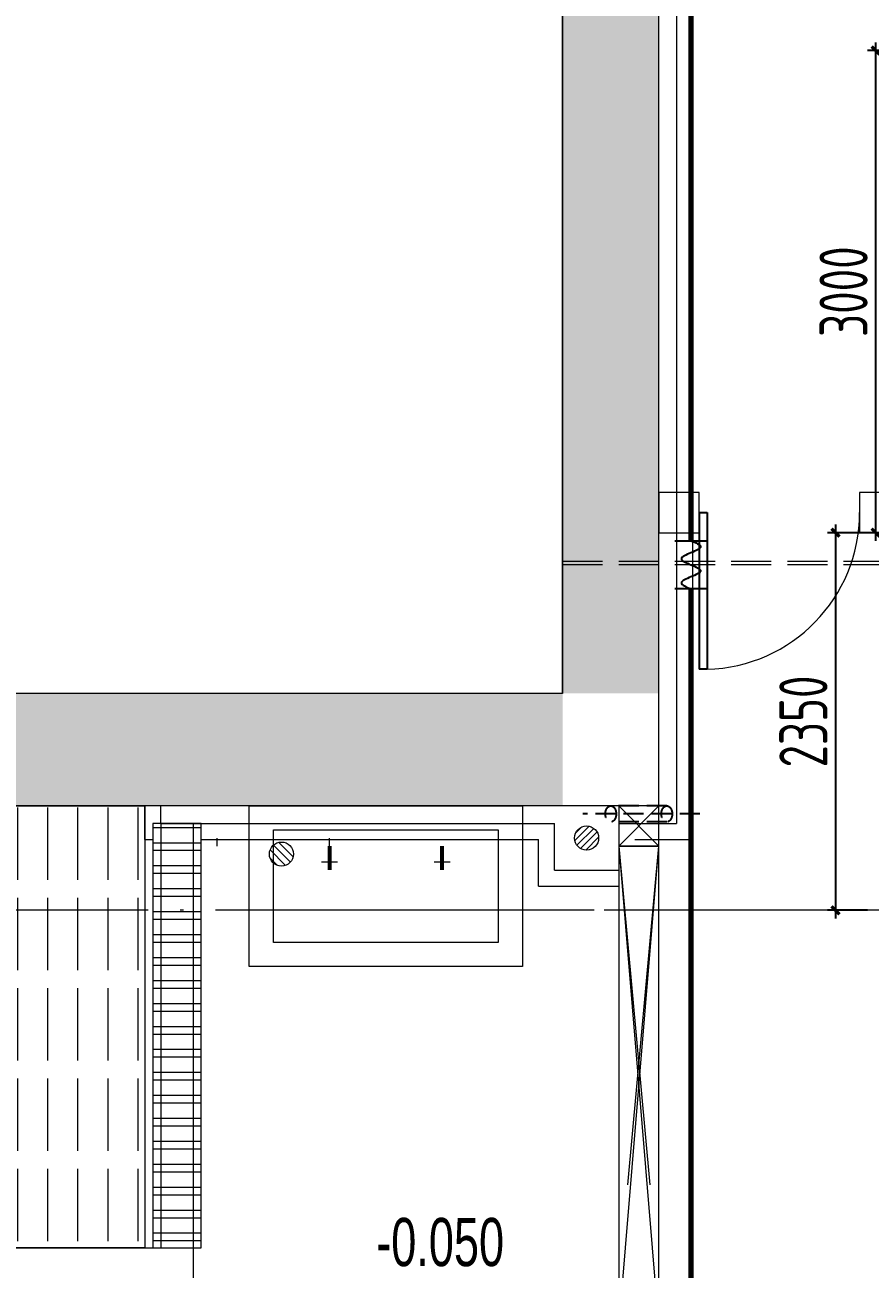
# Model space of a CAD drawing. Extents: x 4 to 13611208, y -605838 to 574722.
# Drawn here: x 13233850 to 13239113, y 202327 to 210070 of the extents above; entities that cross this region are included whole.
import ezdxf

# ---------------------------------------------------------------- set-up
doc = ezdxf.new("R2010")
doc.units = 0
doc.header["$LTSCALE"] = 1000
doc.header["$MEASUREMENT"] = 0
doc.linetypes.add('DASH', pattern=[0.35, 0.25, -0.1])
doc.linetypes.add('DOTE', pattern=[2.4200000000000004, 2, -0.2, 0.02, -0.2])
for name, color, linetype in [('0-变化', 1, 'Continuous'), ('SDF-标注', 7, 'Continuous'), ('VRV-标注', 7, 'Continuous'), ('VRV-管线', 70, 'Continuous')]:
    doc.layers.add(name, color=color, linetype=linetype)
for name, color, linetype, lineweight in [('pipe排水', 8, 'Continuous', 5), ('建筑底图', 8, 'Continuous', 13), ('预埋管', 8, 'Continuous', 5)]:
    doc.layers.add(name, color=color, linetype=linetype, lineweight=lineweight)
doc.styles.add('C', font='HZTXT_E', dxfattribs={"width": 0.7, "bigfont": 'HZTXT'})
doc.styles.add('du', font='gbenor.shx', dxfattribs={"width": 0.8, "bigfont": 'hztxt.shx'})
doc.dimstyles.new('67', dxfattribs={"dimscale": 100, "dimtxt": 3, "dimasz": 0.5, "dimexe": 0.5, "dimexo": 2, "dimgap": 0.5, "dimtad": 2, "dimdec": 0, "dimrnd": 5, "dimzin": 0, "dimdsep": 46, "dimtxsty": 'du', "dimblk": 'ARCHTICK', "dimcen": 0, "dimdle": 0.5, "dimclrd": 256, "dimclre": 256, "dimclrt": 256, "dimazin": 0, "dimtfac": 1, "dimtdec": 0, "dimtix": 1, "dimtmove": 2, "dimatfit": 3, "dimfxl": 100, "dimtolj": 1, "dimtzin": 0, "dimlwd": -1, "dimlwe": -1, "dimarcsym": 0})

# ---------------------------------------------------------------- blocks, each defined once
blk = doc.blocks.new('地漏')
at = {"layer": 'pipe排水'}
h = blk.add_hatch(dxfattribs=at)
h.set_pattern_fill('ANSI31', color=8, scale=25, style=0)
h.set_pattern_definition([(45, (-444803.9495521076, -349136.3974404513), (-28.0633003783411, 28.0633003783411), [])])
h.paths.add_polyline_path([(100, 0, 1), (-100, 0, 1)])
blk.add_circle((0, 0), 100, dxfattribs=at)
blk = doc.blocks.new('A$C00460B6A')
at = {"layer": '预埋管', "linetype": 'DASH', "lineweight": -3, "ltscale": 0.5}
for p, q in [((523.463043898344, 100.0014334181324), (174.7439385093749, 100.0014303093776)), ((523.463043898344, 100.0014334181324), (174.7439385093749, 100.0014303093776)), ((729.1189822256565, 50.00143341813236), (-0.006739586591720581, 50.00143030937761)), ((523.4630443789065, 0.00143341813236475), (174.7439389880747, 0.001430309377610683))]:
    blk.add_line(p, q, dxfattribs=at)
for centre in [(174.7439387496561, 50.00143030937761), (523.4630441386253, 50.00143341813236)]:
    blk.add_ellipse(centre, major_axis=(-2.429254217184632e-07, 49.99999999906868), ratio=0.6701911663388869, start_param=3.141592653510884, end_param=9.42477796069047, dxfattribs=at)
blk = doc.blocks.new('光谷四路给排水孔洞20150518-地漏')
at = {"ltscale": 10}
h = blk.add_hatch(dxfattribs=at)
h.set_pattern_fill('ANSI31', color=256, scale=15, style=0)
h.set_pattern_definition([(45, (-753263.7781220253, -1134969.749456677), (-33.67596045400932, 33.67596045400933), [])])
h.paths.add_polyline_path([(100, 0, 1), (-100, 0, 1)])
blk.add_circle((0, 0), 100)
blk = doc.blocks.new('杨春湖给排水平面图-水嘴')
blk.add_line((50, 99.99999999348074), (-50, 99.99999999348074))
at = {"const_width": 25}
blk.add_lwpolyline([(0, 0), (0, 149.9999999934807)], dxfattribs=at)
blk = doc.blocks.new('_FZH')
blk.add_lwpolyline([(-0.5, -0.5), (0.5, -0.5), (0.5000000000000001, 0.5), (-0.4999999999999999, 0.5)], close=True)
blk = doc.blocks.new('_ArchTick')
at = {"color": 0, "linetype": 'ByBlock', "const_width": 0.4}
blk.add_lwpolyline([(-0.5, -0.5), (0.5, 0.5)], dxfattribs=at)
blk = doc.blocks.new('*D355')
at = {"layer": 'SDF-标注', "transparency": 16777216}
for p, q in [((13239347.36620546, 209909.5166343512), (13239097.37031119, 209909.5166343512)), ((13239147.37031119, 206859.5166343231), (13239147.37031119, 209959.5166343512)), ((13239347.36620546, 206909.5166343231), (13239097.37031119, 206909.5166343231))]:
    blk.add_line(p, q, dxfattribs=at)
at = {"layer": 'SDF-标注', "transparency": 16777216, "xscale": 50, "yscale": 50, "zscale": 50}
for p, rotation in [((13239147.37031119, 209909.5166343512), 90), ((13239147.37031119, 206909.5166343231), 270)]:
    blk.add_blockref('_ArchTick', p, dxfattribs=dict(at, rotation=rotation))
at = {"layer": 'SDF-标注', "transparency": 16777216, "insert": (13238947.37031119, 208409.5166343393), "char_height": 300, "attachment_point": 5, "rotation": 90, "style": 'du'}
blk.add_mtext('\\A1;3000', dxfattribs=at)
blk = doc.blocks.new('*D356')
at = {"layer": 'SDF-标注', "transparency": 16777216}
for p, q in [((13239097.36620501, 206909.5166343102), (13238847.37031074, 206909.5166343102)), ((13238897.37031074, 206959.5166343102), (13238897.37031074, 204509.5146856282)), ((13239095.67480597, 204559.5146856282), (13238847.37031074, 204559.5146856282))]:
    blk.add_line(p, q, dxfattribs=at)
at = {"layer": 'SDF-标注', "transparency": 16777216, "xscale": 50, "yscale": 50, "zscale": 50}
for p, rotation in [((13238897.37031074, 206909.5166343102), 90), ((13238897.37031074, 204559.5146856282), 270)]:
    blk.add_blockref('_ArchTick', p, dxfattribs=dict(at, rotation=rotation))
at = {"layer": 'SDF-标注', "transparency": 16777216, "insert": (13238697.37031074, 205734.5156599713), "char_height": 300, "attachment_point": 5, "rotation": 90, "style": 'du'}
blk.add_mtext('\\A1;2350', dxfattribs=at)
blk = doc.blocks.new('$DorLib2D$00000001')
for p, q in [((0.45, 0.975), (0.5000000000000002, 0.975)), ((0.45, 0), (0.45, 0.975)), ((0.5, 0), (0.5, 0.975)), ((0.5, 0), (0.45, 0))]:
    blk.add_line(p, q)
at = {"lineweight": 13}
blk.add_arc((0.475, 0), 0.975, 91.46928358135379, 180, dxfattribs=at)
blk = doc.blocks.new('$VALVE$00000954')
for p, q in [((-150, -100), (-150, 100)), ((150, 100), (150, -100))]:
    blk.add_line(p, q)
blk.add_open_spline([(-150, 0), (-137.5, 29.99999999999999), (-112.5, 89.99999999999999), (-74.99999999999999, -1.06581410364015e-14), (-37.50000000000001, -90), (3.552713678800501e-15, -3.552713678800501e-15), (37.5, 90), (74.99999999999999, -1.06581410364015e-14), (112.5, -89.99999999999999), (137.5, -30), (150, 0)], degree=3)
for p in [(-150, 0), (150, 0)]:
    blk.add_point(p)

msp = doc.modelspace()

# ---------------------------------------------------------------- hatches: boundary and pattern name
at = {"layer": '建筑底图'}
h = msp.add_hatch(dxfattribs=at)
h.set_pattern_fill('钢筋混凝土,_O', color=8, scale=100)
h.set_pattern_definition([(45, (-59395.76057666913, -568125.0017618993), (-176.7766952966369, 176.7766952966369), []), (49.99999999999999, (-59395.76057666913, -568125.0017618993), (717.2601826007534, -62.75213498259511), [75, -825]), (355, (-59395.76057666913, -568125.0017618993), (-138.751333613, 752.1921337000118), [60, -660]), (100.4514, (-59335.98889666982, -568130.2311018994), (578.5093817140216, 689.4395420609536), [63.74019000000001, -701.142112]), (46.18420000000001, (-59395.76057666913, -567925.0017618993), (1067.241048625644, -165.5190143290181), [112.5, -1237.5]), (96.6356, (-59306.82383166999, -567938.7950688994), (934.6627055487033, 974.1178709004417), [95.610288, -1051.713]), (351.1842, (-59395.76057666913, -567925.0017618993), (934.6619451336272, 974.1186009253246), [90, -990]), (21, (-59295.76057666913, -567975.0017618993), (596.9070521184617, -402.6188906653388), [75, -825]), (326.0000000000001, (-59295.76057666913, -567975.0017618993), (243.3153319215817, 725.150045046853), [60, -660]), (71.4514, (-59246.01834366843, -568008.5533678995), (840.22262858149, 322.5304967099524), [63.74019000000001, -701.142112]), (37.50000000000001, (-59395.76057666913, -568125.0017618993), (12.15985531729067, 332.8938538313115), [0, -652, 0, -670, 0, -662.5]), (7.499999999999999, (-59395.76057666913, -568125.0017618993), (263.0695374421486, 394.4117118823602), [0, -382, 0, -637, 0, -252.5]), (327.5, (-59618.76057666913, -568125.0017618993), (533.822436172409, -22.55487173437976), [0, -250, 0, -780, 0, -1035]), (317.5, (-59718.76057666913, -568125.0017618993), (583.1861693423863, 100.1049823323177), [0, -325, 0, -518, 0, -735])])
h.paths.add_polyline_path([(13237197.36620504, 223959.5166330708), (13237197.36620504, 205909.5143252862), (13237797.36620503, 205909.5143252862), (13237797.36620504, 211909.5166331191), (13238547.36620515, 211909.5166331275), (13238547.36620515, 212409.5166331275), (13237797.36620504, 212409.5166331191), (13237797.36620503, 215409.5166330777), (13238547.36620515, 215409.5166330861), (13238547.36620513, 215909.5166330989), (13237797.36620503, 215909.5166330989), (13237797.36620504, 223359.5166330708), (13243297.36620514, 223359.5166330708), (13243297.36620514, 215909.5166331403), (13242547.36620514, 215909.5166331317), (13242547.36620515, 215409.5166331317), (13243297.36620514, 215409.5166331403), (13243297.36620515, 212409.5166331801), (13242547.36620515, 212409.5166331718), (13242547.36620515, 211909.5166331718), (13243297.36620515, 211909.5166331801), (13243297.36620515, 205909.5143252862), (13243797.36620513, 205909.5143252862), (13243797.36620513, 210028.5019486904), (13243797.36620514, 215409.5166331324), (13244497.36620515, 215409.5166331403), (13244497.36620515, 215909.5166331403), (13243797.36620515, 215909.5166331324), (13243797.36620515, 223359.5166330708), (13259397.36620501, 223359.5166330708), (13259397.366205, 220759.5166330708), (13248747.36620515, 220759.5166330708), (13248747.36620515, 215909.5166331799), (13247497.36620515, 215909.5166331659), (13247497.36620515, 215409.5166331655), (13248747.36620517, 215409.5166331799), (13248747.36620515, 212709.5166331855), (13248747.36620514, 210019.5159352562), (13249247.36620513, 210019.5159352559), (13249247.36620513, 210028.5019486904), (13249247.36620515, 212709.5166331855), (13249247.36620515, 220259.5166330708), (13259397.366205, 220259.5166330708), (13259397.36620501, 216959.5166330706), (13260997.36620501, 216959.5166330708), (13260997.36620501, 217459.5166330708), (13259897.36620501, 217459.5166330708), (13259897.366205, 223359.5166330708), (13262497.366205, 223359.5166330708), (13262497.36620501, 217459.5166330708), (13262197.366205, 217459.5166330708), (13262197.366205, 216959.5166330708), (13262497.36620501, 216959.5166330708), (13262497.36620501, 215159.5164498189), (13270447.36620356, 215159.5164498189), (13270447.36620487, 205909.5143252863), (13271047.36620498, 205909.5143252863), (13271047.36620498, 210028.5019486904), (13271047.366205, 223959.5166330708)])
h.paths.add_polyline_path([(13262997.366205, 223359.5166330708), (13270447.366205, 223359.5166330708), (13270447.36620358, 215559.5164498162), (13262997.366205, 215559.5164498162)], flags=16)
h = msp.add_hatch(dxfattribs=at)
h.set_pattern_fill('钢筋混凝土', color=8, scale=100, style=0)
h.set_pattern_definition([(45, (793255.2557103541, 7.916241884231567e-09), (-176.7766952966369, 176.7766952966369), []), (49.99999999999999, (793255.2557103541, 7.916241884231567e-09), (717.2601826007534, -62.75213498259511), [75, -825]), (355, (793255.2557103541, 7.916241884231567e-09), (-138.751333613, 752.1921337000118), [60, -660]), (100.4514, (793315.0273903534, -5.229339992074529), (578.5093817140216, 689.4395420609536), [63.74019000000001, -701.142112]), (46.18420000000001, (793255.2557103541, 200.0000000079162), (1067.241048625644, -165.5190143290181), [112.5, -1237.5]), (96.6356, (793344.1924553532, 186.2066930079018), (934.6627055487033, 974.1178709004417), [95.610288, -1051.713]), (351.1842, (793255.2557103541, 200.0000000079162), (934.6619451336272, 974.1186009253246), [90, -990]), (21, (793355.2557103541, 150.0000000079162), (596.9070521184617, -402.6188906653388), [75, -825]), (326.0000000000001, (793355.2557103541, 150.0000000079162), (243.3153319215817, 725.150045046853), [60, -660]), (71.4514, (793404.9979433548, 116.4483940079226), (840.22262858149, 322.5304967099524), [63.74019000000001, -701.142112]), (37.50000000000001, (793255.2557103541, 7.916241884231567e-09), (12.15985531729067, 332.8938538313115), [0, -652, 0, -670, 0, -662.5]), (7.499999999999999, (793255.2557103541, 7.916241884231567e-09), (263.0695374421486, 394.4117118823602), [0, -382, 0, -637, 0, -252.5]), (327.5, (793032.2557103541, 7.916241884231567e-09), (533.822436172409, -22.55487173437976), [0, -250, 0, -780, 0, -1035]), (317.5, (792932.2557103541, 7.916241884231567e-09), (583.1861693423863, 100.1049823323177), [0, -325, 0, -518, 0, -735])])
h.paths.add_polyline_path([(13207597.36620496, 207459.5123766038), (13191797.40142893, 207459.5123766038), (13191797.40142893, 206759.5123766038), (13206897.36620496, 206759.5123766038), (13206897.36620496, 205209.5123766038), (13237197.36620502, 205209.5123766038), (13237197.36620502, 205909.5123766037), (13207597.36620496, 205909.5123766038)])
h = msp.add_hatch(dxfattribs=at)
h.set_pattern_fill('ACAD_ISO02W100', color=8, scale=500, angle=90, style=0)
h.set_pattern_definition([(90, (802555.2557095028, -4.042522050440311e-08), (-187.5, 1.148106374200644e-14), [450, -112.5])])
h.paths.add_polyline_path([(13234597.36620411, 202459.513075425), (13234597.36620411, 205209.5123586048), (13231797.36620411, 205209.5123586048), (13231797.36620411, 202459.513075425)])
h = msp.add_hatch(dxfattribs=at)
h.set_pattern_fill('ANSI32', color=8, scale=30, angle=135, style=0)
h.set_pattern_definition([(180, (793255.2557104062, 49.99999995485996), (-1.4210854715202e-14, -142.875), []), (180, (793207.6306898352, 97.6250205260003), (-1.4210854715202e-14, -142.875), [])])
h.paths.add_polyline_path([(13234647.36620416, 202459.5130753447), (13234947.36620411, 202459.5130753447), (13234947.36620691, 205099.5123440991), (13234647.36620416, 205099.5123440991)])

# ---------------------------------------------------------------- linework, layer by layer
at = {"layer": 'VRV-管线', "linetype": 'Continuous', "const_width": 35}
for points in [[(13237997.40174069, 206859.5143241153), (13237997.40174069, 218359.5166330708)], [(13237997.36620409, 185859.5136328155), (13237997.36620409, 206559.5143241153)]]:
    msp.add_lwpolyline(points, dxfattribs=at)
at = {"layer": '建筑底图', "color": 8}
for p, q in [((13237197.36620504, 205909.5143241153), (13237197.36620504, 223959.5166330708)), ((13237797.36620503, 205209.5143241155), (13237797.36620504, 211909.5166331191)), ((13237907.36620496, 211909.5166331204), (13237907.36620502, 205099.5142884645)), ((13238007.36620496, 211909.5166331204), (13238007.36620502, 204999.5142883581)), ((13237197.36620502, 205909.5143252862), (13237197.36620502, 210028.5019486904)), ((13237197.36620502, 205909.5123766037), (13237197.36620502, 210028.5000000079)), ((13237797.36620502, 205209.5123766038), (13237797.36620502, 210028.5000000079)), ((13237907.36620502, 206909.5146856145), (13237907.36620502, 205099.5123409523)), ((13238007.36620502, 206909.5146856145), (13238007.36620502, 204999.5123408459)), ((13237197.36620502, 205909.5123766037), (13207597.36620496, 205909.5123766038)), ((13237197.36620502, 205909.5143252862), (13235028, 205909.5143252862)), ((13237797.36620502, 205209.5123766038), (13206897.36620496, 205209.5123766038)), ((13234597.36620411, 204999.5123444712), (13234597.36620411, 205209.5123736273)), ((13234697.36620411, 205099.5123443649), (13234697.36620411, 205209.5123736273)), ((13237797.36620501, 205209.5143252863), (13235028, 205209.5143252863)), ((13237547.36620472, 204959.5166342204), (13237797.36620501, 205209.5143252863)), ((13237547.36620472, 205209.5143252863), (13237797.36620501, 204959.5166342204)), ((13234697.36620411, 205099.5123443649), (13237147.36620475, 205099.5123417602)), ((13234697.36620411, 205099.5123443649), (13234697.36620411, 202459.5130753978)), ((13234897.36620411, 205099.5123443649), (13234897.36620411, 202259.5130753975)), ((13235028, 205099.5142915256), (13237147.36620475, 205099.5142892724)), ((13237147.36620475, 204809.5143009292), (13237147.36620475, 205099.5142892724)), ((13237147.36620475, 204809.512353417), (13237147.36620475, 205099.5123417602)), ((13237547.36620475, 205099.5142888472), (13237907.36620502, 205099.5142884645)), ((13237547.36620475, 205099.512341335), (13237907.36620502, 205099.5123409523)), ((13234597.36620411, 204999.5123444713), (13234647.36620416, 204999.5123444181)), ((13234947.36620681, 204999.5123440992), (13237047.36620475, 204999.5123418666)), ((13235028, 204999.5142915256), (13237047.36620475, 204999.5142893788)), ((13237047.36620475, 204709.5143009292), (13237047.36620475, 204999.5142893788)), ((13237047.36620475, 204709.512353417), (13237047.36620475, 204999.5123418666)), ((13237647.36620489, 204999.5142887409), (13238007.36620502, 204999.5142883581)), ((13237647.3662049, 204999.5123412287), (13238007.36620502, 204999.5123408459)), ((13237147.36620475, 204809.5143009292), (13237547.36620475, 204809.5143009292)), ((13237147.36620475, 204809.512353417), (13237547.36620475, 204809.512353417)), ((13237047.36620475, 204709.5143009292), (13237547.36620501, 204709.5143009292)), ((13237047.36620475, 204709.512353417), (13237547.36620501, 204709.512353417)), ((13233197.36620449, 202459.5130753997), (13234697.36620411, 202459.5130753978))]:
    msp.add_line(p, q, dxfattribs=at)
at = {"layer": '建筑底图', "color": 8, "linetype": 'DASH'}
for p, q in [((13271047.36620498, 206729.5143252863), (13237197.36620502, 206729.5143252863)), ((13271047.366205, 206729.5143241155), (13237197.36620504, 206729.5143241155)), ((13271047.36620498, 206709.5143252863), (13237197.36620502, 206709.5143252862)), ((13271047.366205, 206709.5143241155), (13237197.36620504, 206709.5143241153))]:
    msp.add_line(p, q, dxfattribs=at)
at = {"layer": '建筑底图', "color": 8, "linetype": 'DOTE'}
for p, q in [((13474197.36620497, 204559.5146856282), (13119297.36620772, 204559.5146856282)), ((13273694.5, 204559.5166343108), (13235028, 204559.5144373711))]:
    msp.add_line(p, q, dxfattribs=at)
at = {"layer": '建筑底图', "color": 8}
for points in [[(13421797.36620497, 205259.5139687569), (13333997.36620318, 205259.5139784271), (13333997.36620356, 208709.5139075825), (13334747.36620447, 208709.5139075825), (13334747.36620449, 214309.5139064251), (13333997.36620323, 214309.5139683055), (13333997.36706131, 224709.5125439432), (13294898.3266213, 224709.5125439243), (13294898.3266213, 217009.5139677662), (13299947.36620429, 217009.5139677661), (13299947.36620442, 207109.5123762545), (13319627.36781459, 207109.5124487435), (13319627.36781459, 205259.5139686145), (13311597.36622271, 205259.5139686024), (13311597.36622271, 205909.5123766038), (13271047.366205, 205909.5143252863), (13271047.366205, 223959.5166330708), (13237197.36620504, 223959.5166330813), (13237197.36620504, 205909.5123766036), (13207597.36620496, 205909.5123766038), (13207597.36620496, 207459.5123766038), (13192397.4014289, 207459.5123766038), (13192397.4014289, 223759.5122452438), (13165097.40305062, 223759.5043783415)], [(13237797.36620501, 202850.8413643706), (13237797.36620501, 204959.5166342204), (13237547.36620501, 204959.5166342204), (13237547.36620501, 202850.8413643706)], [(13237547.36620501, 204959.5166340882), (13237740.1174288, 202850.8413643706)], [(13237547.36620501, 204959.5146854056), (13237797.36620501, 201959.5146854056)], [(13237547.36620501, 201959.5146855379), (13237797.36620501, 204959.5146855379)], [(13237604.61498122, 202850.8413643706), (13237797.36620501, 204959.5166342204)]]:
    msp.add_lwpolyline(points, dxfattribs=at)
for points in [[(13231797.36620411, 202459.5130754499), (13231797.36620411, 205209.5123765558), (13234597.36620411, 205209.5123765558), (13234597.36620411, 202459.5130753495)], [(13236947.36620634, 204209.5142936997), (13235247.36620634, 204209.5142936997), (13235247.36620634, 205209.5142936997), (13236947.36620634, 205209.5142936997)], [(13236947.36620634, 204209.5123450172), (13235247.36620634, 204209.5123450172), (13235247.36620634, 205209.5123450172), (13236947.36620634, 205209.5123450172)], [(13237547.36620472, 204959.5166342204), (13237797.36620501, 204959.5166342204), (13237797.36620501, 205209.5143252863), (13237547.36620472, 205209.5143252863)], [(13234647.36620416, 202459.5130753447), (13234947.36620411, 202459.5130753447), (13234947.36620691, 205099.5123440991), (13234647.36620416, 205099.5123440991)], [(13236797.36620634, 204359.5142936997), (13235397.36620634, 204359.5142936997), (13235397.36620634, 205059.5142936997), (13236797.36620634, 205059.5142936997)], [(13236797.36620634, 204359.5123450172), (13235397.36620634, 204359.5123450172), (13235397.36620634, 205059.5123450172), (13236797.36620634, 205059.5123450172)], [(13237547.36620501, 204959.5146855379), (13237547.36620501, 201959.5146855379), (13237797.36620501, 201959.5146855379), (13237797.36620501, 204959.5146855379)]]:
    msp.add_lwpolyline(points, close=True, dxfattribs=at)
at = {"layer": '建筑底图', "color": 8, "ltscale": 3.5}
for points in [[(13235047.36620634, 204959.5123450172), (13235047.36620634, 205009.5123450107)], [(13235747.36620634, 204959.5123450172), (13235747.36620634, 205009.5123450107)]]:
    msp.add_lwpolyline(points, dxfattribs=at)
at = {"layer": '建筑底图', "color": 8}
for centre in [(13237347.36620475, 205009.5123769611), (13235447.36620634, 204909.5123450172), (13235447.36620634, 204909.5123450172), (13235447.36620634, 204909.5123450172)]:
    msp.add_circle(centre, 74.99999999998633, dxfattribs=at)

# ---------------------------------------------------------------- block references
at = {"layer": '0-变化', "color": 1, "xscale": -1000, "yscale": -1000, "zscale": -1000, "rotation": 359.9999999999666}
msp.add_blockref('$DorLib2D$00000001', (13238547.36620513, 207034.516633397), dxfattribs=at)
at = {"layer": 'VRV-标注', "rotation": 270}
msp.add_blockref('$VALVE$00000954', (13237997.36620409, 206709.5143241153), dxfattribs=at)
at = {"layer": '建筑底图', "color": 8}
for p, xscale, yscale, zscale in [((13237922.36620504, 207034.5166343102), 250, 250, 250), ((13239297.36620985, 207034.5166343102), 499.9999911375344, 250, 250), ((13237672.36620487, 205084.5154797534), 249.999999769032, 249.9976910658879, 249.9976910658879), ((13237672.36620487, 205084.5135310708), 249.999999769032, 249.9976910658879, 249.9976910658879)]:
    msp.add_blockref('_FZH', p, dxfattribs=dict(at, xscale=xscale, yscale=yscale, zscale=zscale))
at = {"layer": '建筑底图'}
for p in [(13237323.26271392, 205109.5128934226), (13237323.26271392, 205109.51094474)]:
    msp.add_blockref('A$C00460B6A', p, dxfattribs=at)
at = {"layer": '建筑底图', "ltscale": 3.5, "xscale": 0.7499999999999998, "yscale": 0.7499999999999998, "zscale": 0.7499999999999998}
for p in [(13237347.36620475, 205009.5143256436), (13237347.36620475, 205009.5123769611)]:
    msp.add_blockref('地漏', p, dxfattribs=at)
at = {"layer": '建筑底图', "color": 8, "xscale": 0.7499999999999998, "yscale": 0.7499999999999998, "zscale": 0.7499999999999998, "rotation": 90}
msp.add_blockref('光谷四路给排水孔洞20150518-地漏', (13235447.36620634, 204909.5123450172), dxfattribs=at)
at = {"layer": '建筑底图', "color": 8, "extrusion": (0, 0, -1), "zscale": -1, "rotation": 180}
for p in [(-13235747.36620634, 204959.5142936997), (-13235747.36620634, 204959.5123450172), (-13236447.36620634, 204959.5142936997), (-13236447.36620634, 204959.5123450172)]:
    msp.add_blockref('杨春湖给排水平面图-水嘴', p, dxfattribs=at)

# ---------------------------------------------------------------- texts
at = {"layer": '建筑底图', "style": 'C', "width": 0.7}
msp.add_text('-0.050', height=300, dxfattribs=at).set_placement((13236037.37914409, 202345.4173908746))

# ---------------------------------------------------------------- dimensions: what is measured, and where the dimension line sits
at = {"layer": 'SDF-标注'}
for base, p1, p2, picture, middle in [((13239147.37031119, 209909.5166343512), (13239547.36620546, 206909.5166343231), (13239547.36620546, 209909.5166343512), '*D355', (13238947.37031119, 208409.5166343393)), ((13238897.37031074, 204559.5146856282), (13239297.36620501, 206909.5166343102), (13239295.67480597, 204559.5146856282), '*D356', (13238697.37031074, 205734.5156599713))]:
    dim = msp.add_linear_dim(base=base, p1=p1, p2=p2, angle=90, dimstyle='67', dxfattribs=at)
    dim.commit()
    dim.dimension.update_dxf_attribs({"geometry": picture, "text_midpoint": middle})

doc.saveas('drawing.dxf')
